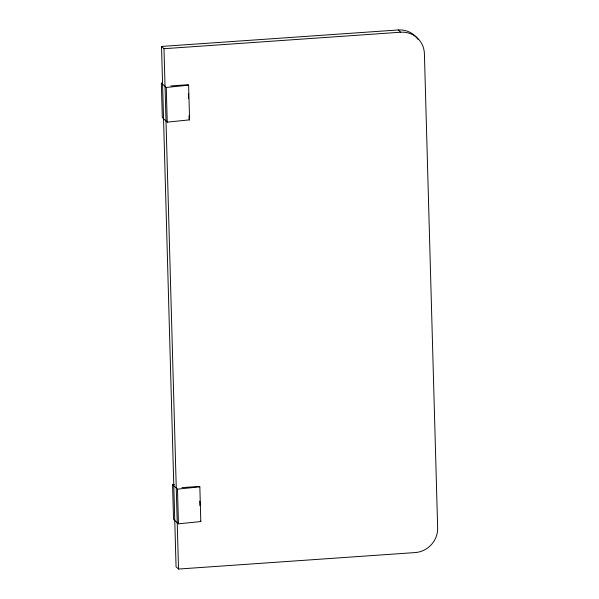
<?xml version="1.0" encoding="UTF-8"?>
<svg xmlns="http://www.w3.org/2000/svg" width="599" height="599" viewBox="0 0 599 599"><rect width="100%" height="100%" fill="white"/><g stroke="black" fill="none" stroke-linecap="round" stroke-linejoin="round"><path stroke-width="0.9" d="M166.267 87.454L188.618 85.17L189.591 119.86L167.233 122.144L162.322 117.629L161.348 82.939L166.267 87.454L167.233 122.144M172.572 484.636L177.484 489.143L199.841 486.86L200.807 521.549L178.457 523.833L173.538 519.326L172.572 484.636L174.399 484.561M398.215 29.965L400.671 32.219A23.616 22.657 -47.4 0 1 424.406 53.738L437.652 527.831A23.616 22.657 -47.4 0 1 415.204 552.563L178.524 569.05L176.061 566.796L161.528 46.445L398.215 29.965A23.616 22.657 -47.4 0 1 416.298 37.175M161.528 46.445L163.984 48.706L400.671 32.219M170.812 85.927L188.131 84.721L188.618 85.17M182.029 487.616L199.347 486.41L199.841 486.86M189.591 119.86L189.097 119.411L188.992 115.757M200.321 521.1L200.807 521.549M188.386 93.848L188.513 98.416M199.759 501.019L199.886 505.578M177.484 489.143L178.457 523.833M163.984 48.706L178.524 569.05M416.784 37.737A23.616 22.657 -47.4 0 1 418.124 39.512"/></g></svg>
